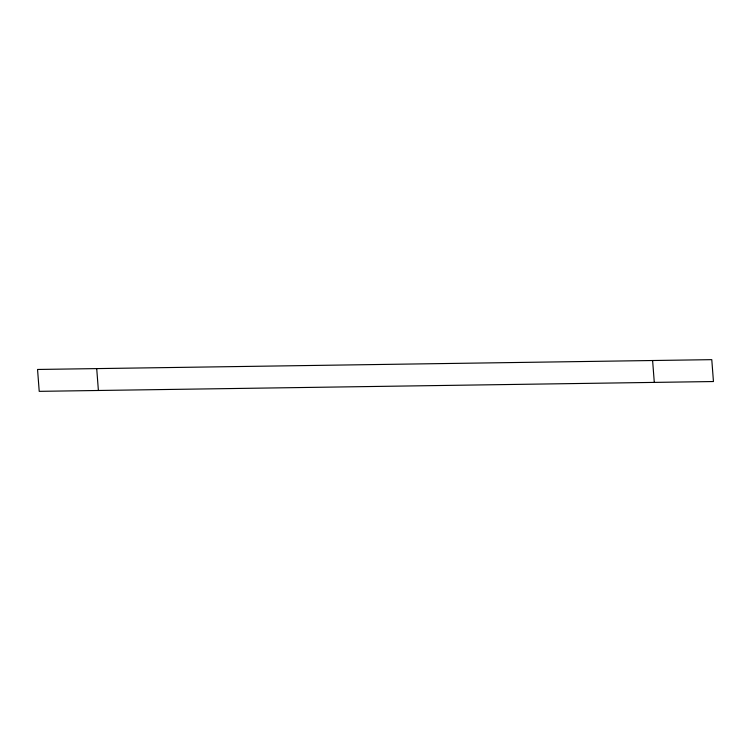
<?xml version="1.0" encoding="UTF-8"?>
<svg xmlns="http://www.w3.org/2000/svg" width="751" height="751" viewBox="0 0 751 751"><rect width="100%" height="100%" fill="white"/><g stroke="black" fill="none" stroke-linecap="round" stroke-linejoin="round"><path stroke-width="1.13" d="M98.39 390.482L39.221 391.346L37.55 369.464L711.779 359.654L713.45 381.536L98.39 390.482L96.71 368.591M652.61 360.508L654.29 382.4"/></g></svg>
